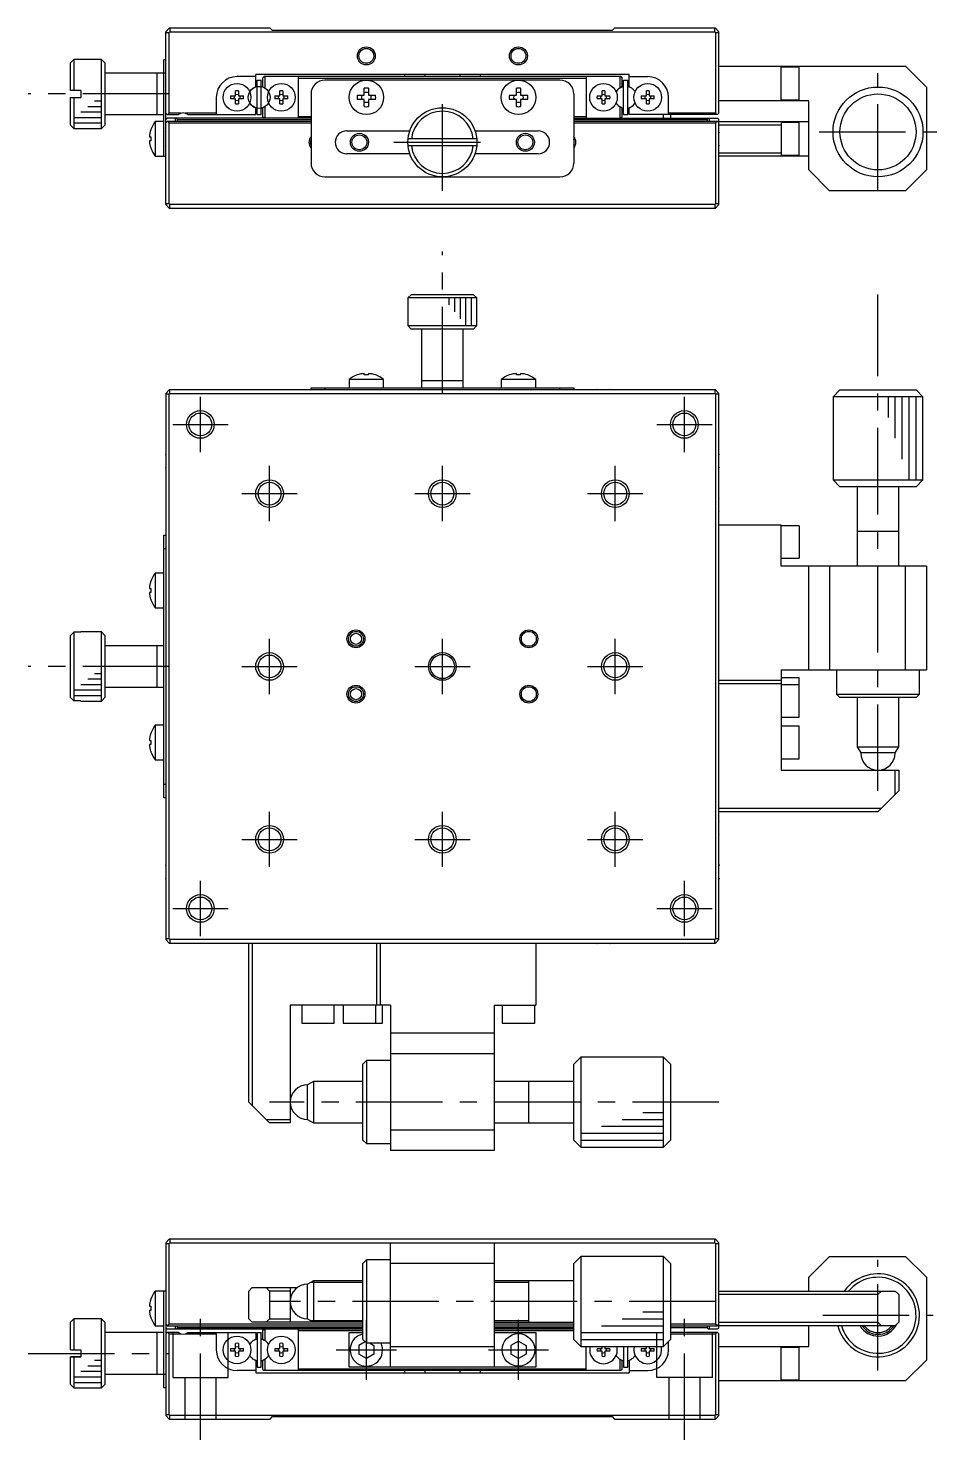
# Model space of a CAD drawing. Extents: x 91 to 488, y 7 to 211.
# Drawn here: x 176 to 307.4, y 7.2 to 211.4 of the extents above; entities that cross this region are included whole.
import ezdxf

# ---------------------------------------------------------------- set-up
doc = ezdxf.new("R2010")
doc.units = 0
doc.header["$LTSCALE"] = 10
doc.linetypes.add('CENTER', pattern=[2, 1.25, -0.25, 0.25, -0.25])
doc.linetypes.add('DASHED', pattern=[3.5, 2, -1.5])
doc.layers.get('0').update_dxf_attribs({"linetype": 'CONTINUOUS'})
doc.layers.add('CENTER', color=1, linetype='CENTER')

msp = doc.modelspace()

# ---------------------------------------------------------------- linework, layer by layer
at = {"color": 7, "linetype": 'CONTINUOUS'}
for p, q in [((196.4, 211.375), (195.9, 210.875)), ((195.9, 185.875), (195.9, 210.875)), ((195.9, 210.775), (196.4, 210.775)), ((211, 211.375), (196.4, 211.375)), ((196.4, 210.775), (196.5, 210.875)), ((196.4, 199.075), (196.4, 210.775)), ((196.5, 211.375), (196.5, 210.875)), ((196.5, 210.875), (275.3, 210.875)), ((211.35, 211.025), (211, 211.375)), ((260.45, 211.025), (211.35, 211.025)), ((260.8, 211.375), (260.45, 211.025)), ((275.4, 211.375), (260.8, 211.375)), ((275.3, 210.875), (275.3, 211.375)), ((275.3, 210.875), (275.4, 210.775)), ((275.9, 210.875), (275.4, 211.375)), ((275.4, 210.775), (275.4, 199.075)), ((275.4, 210.775), (275.9, 210.775)), ((275.9, 199.075), (275.9, 210.875)), ((182.6, 206.875), (182.1, 206.375)), ((182.1, 202.374659), (182.1, 206.375)), ((182.6, 206.875), (182.6, 202.37538)), ((186.6, 206.875), (182.6, 206.875)), ((187.1, 206.375), (186.6, 206.875)), ((186.6, 196.875), (186.6, 206.875)), ((187.1, 206.375), (187.1, 197.375)), ((195.6, 206.875), (195.9, 206.875)), ((195.6, 192.875), (195.6, 206.875)), ((195.6, 204.875), (187.1, 204.875)), ((194.6, 204.875), (194.6, 198.875)), ((208.9, 204.375), (206.2, 204.375)), ((262.9, 204.675), (208.9, 204.675)), ((208.9, 202.919412), (208.9, 204.675)), ((210.1, 204.375), (209.9, 204.175)), ((209.9, 204.175), (209.9, 202.919412)), ((261.7, 204.375), (210.1, 204.375)), ((210.2, 204.375), (210.2, 202.746188)), ((215.1, 198.375), (215.1, 204.375)), ((215.1, 204.175), (256.7, 204.175)), ((230.4, 204.675), (230.4, 204.375)), ((233.4, 204.375), (233.4, 204.675)), ((238.4, 204.675), (238.4, 204.375)), ((241.4, 204.375), (241.4, 204.675)), ((256.7, 204.375), (256.7, 198.375)), ((261.6, 202.746188), (261.6, 204.375)), ((261.7, 204.375), (261.9, 204.175)), ((261.9, 202.919412), (261.9, 204.175)), ((262.9, 202.919412), (262.9, 204.675)), ((262.9, 204.375), (265.6, 204.375)), ((275.9, 205.875), (302.9, 205.875)), ((284.9, 200.875), (284.9, 205.875)), ((287.5, 205.725), (284.9, 205.725)), ((287.5, 201.025), (287.5, 205.725)), ((305.9, 202.875), (302.9, 205.875)), ((183.6, 202.375458), (182.1, 202.375341)), ((183.6, 202.37538), (183.6, 201.37538)), ((206, 201.575), (206, 202.303709)), ((206.4, 202.303709), (206.4, 201.575)), ((208.60625, 202.749815), (208.9, 202.919412)), ((209.099998, 198.875), (209.099998, 203.875)), ((209.1, 203.875), (209.7, 203.875)), ((209.7, 198.875), (209.7, 203.875)), ((209.9, 202.919412), (210.19375, 202.749815)), ((212.4, 201.575), (212.4, 202.303709)), ((212.8, 202.303709), (212.8, 201.575)), ((252.9, 203.875), (218.9, 203.875)), ((224.6, 201.675), (224.6, 202.691245)), ((225.2, 202.691245), (225.2, 201.675)), ((246.6, 201.675), (246.6, 202.691245)), ((247.2, 202.691245), (247.2, 201.675)), ((259, 201.575), (259, 202.303709)), ((259.4, 202.303709), (259.4, 201.575)), ((261.60625, 202.749815), (261.9, 202.919412)), ((262.099998, 198.875), (262.099998, 203.875)), ((262.1, 203.875), (262.7, 203.875)), ((262.7, 198.875), (262.7, 203.875)), ((263.19375, 202.749815), (262.9, 202.919412)), ((265.4, 201.575), (265.4, 202.303709)), ((265.8, 202.303709), (265.8, 201.575)), ((305.9, 202.875), (305.9, 190.875)), ((182.1, 201.375341), (183.6, 201.375458)), ((182.1, 197.375), (182.1, 201.375341)), ((182.6, 201.37538), (182.6, 196.875)), ((203.2, 201.375), (203.2, 198.875)), ((205.271291, 201.575), (206, 201.575)), ((206, 201.175), (205.271291, 201.175)), ((206, 200.446291), (206, 201.175)), ((206.4, 201.575), (207.128709, 201.575)), ((206.4, 201.175), (206.4, 200.446291)), ((207.128709, 201.175), (206.4, 201.175)), ((211.671291, 201.575), (212.4, 201.575)), ((212.4, 201.175), (211.671291, 201.175)), ((212.4, 200.446291), (212.4, 201.175)), ((212.8, 201.575), (213.528709, 201.575)), ((212.8, 201.175), (212.8, 200.446291)), ((213.528709, 201.175), (212.8, 201.175)), ((216.9, 201.875), (216.9, 191.875)), ((223.583755, 201.675), (224.6, 201.675)), ((224.6, 201.075), (223.583755, 201.075)), ((224.6, 200.058755), (224.6, 201.075)), ((225.2, 201.675), (226.216245, 201.675)), ((225.2, 201.075), (225.2, 200.058755)), ((226.216245, 201.075), (225.2, 201.075)), ((245.583755, 201.675), (246.6, 201.675)), ((246.6, 201.075), (245.583755, 201.075)), ((246.6, 200.058755), (246.6, 201.075)), ((247.2, 201.675), (248.216245, 201.675)), ((247.2, 201.075), (247.2, 200.058755)), ((248.216245, 201.075), (247.2, 201.075)), ((254.9, 201.875), (254.9, 191.875)), ((258.271291, 201.575), (259, 201.575)), ((259, 201.175), (258.271291, 201.175)), ((259, 200.446291), (259, 201.175)), ((259.4, 201.575), (260.128709, 201.575)), ((259.4, 201.175), (259.4, 200.446291)), ((260.128709, 201.175), (259.4, 201.175)), ((264.671291, 201.575), (265.4, 201.575)), ((265.4, 201.175), (264.671291, 201.175)), ((265.4, 200.446291), (265.4, 201.175)), ((265.8, 201.575), (266.528709, 201.575)), ((265.8, 201.175), (265.8, 200.446291)), ((266.528709, 201.175), (265.8, 201.175)), ((268.6, 198.875), (268.6, 201.375)), ((288.9, 200.875), (275.9, 200.875)), ((284.9, 201.025), (287.5, 201.025)), ((288.9, 190.875), (288.9, 200.875)), ((187.1, 198.875), (195.6, 198.875)), ((195.9, 199.075), (196.1, 198.875)), ((196.1, 198.375), (195.9, 198.175)), ((196.1, 198.875), (197.738562, 198.875)), ((216.9, 198.375), (196.1, 198.375)), ((196.2, 198.875), (196.4, 199.075)), ((198.08775, 199.075), (196.4, 199.075)), ((197.3, 197.875), (197.3, 198.375)), ((197.4, 198.375), (197.6, 198.175)), ((197.6, 197.875), (197.6, 198.175)), ((197.6, 198.175), (216.9, 198.175)), ((203.2, 199.075), (198.71225, 199.075)), ((199.061438, 198.875), (208.9, 198.875)), ((208.9, 199.830588), (208.60625, 200.000185)), ((208.9, 198.875), (208.9, 199.830588)), ((209.1, 198.875), (209.7, 198.875)), ((210.19375, 200.000185), (209.9, 199.830588)), ((209.9, 199.830588), (209.9, 198.575)), ((210.1, 198.375), (209.9, 198.575)), ((210.2, 200.003812), (210.2, 198.375)), ((216.9, 198.575), (215.1, 198.575)), ((256.7, 198.575), (254.9, 198.575)), ((254.9, 198.375), (275.7, 198.375)), ((254.9, 198.175), (274.2, 198.175)), ((261.6, 198.375), (261.6, 200.003812)), ((261.9, 199.830588), (261.60625, 200.000185)), ((261.9, 198.575), (261.7, 198.375)), ((261.9, 198.575), (261.9, 199.830588)), ((262.1, 198.875), (262.7, 198.875)), ((262.9, 199.830588), (263.19375, 200.000185)), ((262.9, 198.875), (262.9, 199.830588)), ((275.7, 198.875), (262.9, 198.875)), ((267.9, 198.375), (267.9, 198.875)), ((275.4, 199.075), (268.6, 199.075)), ((268.9, 198.875), (268.9, 198.375)), ((274.2, 198.175), (274.4, 198.375)), ((274.2, 198.175), (274.2, 197.875)), ((274.5, 198.375), (274.5, 197.875)), ((275.4, 199.075), (275.6, 198.875)), ((275.7, 198.875), (275.9, 199.075)), ((275.9, 198.175), (275.7, 198.375)), ((275.9, 185.875), (275.9, 198.175)), ((182.1, 197.375), (182.6, 196.875)), ((182.6, 196.875), (186.6, 196.875)), ((186.6, 196.875), (187.1, 197.375)), ((193.734698, 196.725), (193.734698, 196.691245)), ((195.6, 197.875), (194.377501, 197.875)), ((194.377501, 197.875), (194.377501, 192.875)), ((195.844268, 196.325), (195.844268, 196.303709)), ((196.1, 197.875), (195.9, 197.675)), ((216.9, 197.875), (196.1, 197.875)), ((196.4, 197.675), (196.2, 197.875)), ((196.4, 185.975), (196.4, 197.675)), ((196.4, 197.675), (216.9, 197.675)), ((222.05, 196.525), (231.180095, 196.525)), ((240.619905, 196.525), (249.75, 196.525)), ((275.7, 197.875), (254.9, 197.875)), ((254.9, 197.675), (275.4, 197.675)), ((275.6, 197.875), (275.4, 197.675)), ((275.4, 197.675), (275.4, 185.975)), ((275.9, 197.675), (275.7, 197.875)), ((275.9, 197.875), (288.9, 197.875)), ((284.9, 197.375), (275.9, 197.375)), ((275.955732, 196.303709), (275.955732, 196.325)), ((284.9, 197.875), (284.9, 192.875)), ((287.5, 197.725), (284.9, 197.725)), ((287.5, 193.025), (287.5, 197.725)), ((193.522564, 195.675), (193.734698, 195.675)), ((193.734698, 195.075), (193.522564, 195.075)), ((193.734698, 195.675), (193.734698, 195.075)), ((193.734698, 194.058755), (193.734698, 194.025)), ((195.844268, 194.446291), (195.844268, 194.425)), ((240.874937, 195.375), (230.925063, 195.375)), ((240.874937, 194.375), (230.925063, 194.375)), ((275.955732, 194.425), (275.955732, 194.446291)), ((194.377501, 192.875), (195.9, 192.875)), ((231.180095, 193.225), (222.05, 193.225)), ((249.75, 193.225), (240.619905, 193.225)), ((275.9, 193.375), (284.9, 193.375)), ((288.9, 192.875), (275.9, 192.875)), ((284.9, 193.025), (287.5, 193.025)), ((218.9, 189.875), (252.9, 189.875)), ((288.9, 190.875), (291.9, 187.875)), ((302.9, 187.875), (305.9, 190.875)), ((302.9, 187.875), (291.9, 187.875)), ((196.4, 185.975), (195.9, 185.975)), ((196.4, 185.375), (195.9, 185.875)), ((196.5, 185.875), (196.4, 185.975)), ((196.5, 185.375), (196.5, 185.875)), ((275.3, 185.875), (196.5, 185.875)), ((275.4, 185.975), (275.3, 185.875)), ((275.3, 185.875), (275.3, 185.375)), ((275.9, 185.975), (275.4, 185.975)), ((275.9, 185.875), (275.4, 185.375)), ((196.4, 185.375), (275.4, 185.375)), ((230.925063, 172.365), (231.427864, 172.865)), ((230.925063, 172.365), (230.925063, 171.365)), ((240.874937, 172.365), (230.925063, 172.365)), ((231.427864, 172.865), (240.372136, 172.865)), ((240.372136, 172.865), (240.874937, 172.365)), ((240.874937, 171.365), (240.874937, 172.365)), ((230.925063, 171.365), (230.9, 171.365)), ((230.9, 171.365), (230.9, 168.365)), ((240.9, 171.365), (240.874937, 171.365)), ((240.9, 168.365), (240.9, 171.365)), ((230.9, 168.365), (240.9, 168.365)), ((230.9, 168.365), (231.4, 167.865)), ((240.4, 167.865), (231.4, 167.865)), ((232.9, 167.865), (232.9, 159.365)), ((238.9, 159.365), (238.9, 167.865)), ((240.4, 167.865), (240.9, 168.365)), ((224.6, 161.230302), (224.6, 161.442436)), ((225.2, 161.442436), (225.2, 161.230302)), ((246.6, 161.230302), (246.6, 161.442436)), ((247.2, 161.442436), (247.2, 161.230302)), ((216.9, 159.065), (216.9, 159.365)), ((216.9, 159.365), (254.9, 159.365)), ((218.9, 159.365), (218.9, 159.065)), ((227.4, 160.587499), (222.4, 160.587499)), ((222.4, 160.587499), (222.4, 159.365)), ((223.583755, 161.230302), (223.55, 161.230302)), ((225.2, 161.230302), (224.6, 161.230302)), ((226.25, 161.230302), (226.216245, 161.230302)), ((227.4, 159.365), (227.4, 160.587499)), ((238.9, 160.365), (232.9, 160.365)), ((249.4, 160.587499), (244.4, 160.587499)), ((244.4, 160.587499), (244.4, 159.365)), ((245.583755, 161.230302), (245.55, 161.230302)), ((247.2, 161.230302), (246.6, 161.230302)), ((248.25, 161.230302), (248.216245, 161.230302)), ((249.4, 159.365), (249.4, 160.587499)), ((252.9, 159.065), (252.9, 159.365)), ((254.9, 159.365), (254.9, 159.065)), ((196.4, 159.065), (195.9, 158.565)), ((195.9, 158.565), (195.9, 79.565)), ((196.4, 158.465), (195.9, 158.465)), ((275.4, 159.065), (196.4, 159.065)), ((196.4, 158.465), (196.5, 158.565)), ((196.4, 79.665), (196.4, 158.465)), ((196.5, 158.565), (196.5, 159.065)), ((196.5, 158.565), (275.3, 158.565)), ((205.271291, 159.120732), (205.25, 159.120732)), ((207.15, 159.120732), (207.128709, 159.120732)), ((211.671291, 159.120732), (211.65, 159.120732)), ((213.55, 159.120732), (213.528709, 159.120732)), ((258.271291, 159.120732), (258.25, 159.120732)), ((260.15, 159.120732), (260.128709, 159.120732)), ((264.671291, 159.120732), (264.65, 159.120732)), ((266.55, 159.120732), (266.528709, 159.120732)), ((275.3, 159.065), (275.3, 158.565)), ((275.3, 158.565), (275.4, 158.465)), ((275.9, 158.565), (275.4, 159.065)), ((275.4, 158.465), (275.4, 79.665)), ((275.9, 158.465), (275.4, 158.465)), ((275.9, 79.565), (275.9, 158.565)), ((293.4, 159.065), (292.4, 158.065)), ((292.4, 158.065), (292.4, 146.065)), ((305.4, 158.065), (292.4, 158.065)), ((293.4, 159.065), (304.4, 159.065)), ((305.4, 158.065), (304.4, 159.065)), ((305.4, 146.065), (305.4, 158.065)), ((195.844268, 149.715), (195.844268, 149.693709)), ((275.955732, 149.693709), (275.955732, 149.715)), ((195.844268, 147.836291), (195.844268, 147.815)), ((275.955732, 147.815), (275.955732, 147.836291)), ((292.4, 146.065), (305.4, 146.065)), ((292.4, 146.065), (293.4, 145.065)), ((304.4, 145.065), (293.4, 145.065)), ((295.9, 145.065), (295.9, 133.565)), ((301.9, 133.565), (301.9, 145.065)), ((304.4, 145.065), (305.4, 146.065)), ((195.844268, 143.315), (195.844268, 143.293709)), ((275.955732, 143.293709), (275.955732, 143.315)), ((195.844268, 141.436291), (195.844268, 141.415)), ((275.955732, 141.415), (275.955732, 141.436291)), ((275.9, 139.565), (284.9, 139.565)), ((284.9, 133.565), (284.9, 139.565)), ((287.5, 139.415), (284.9, 139.415)), ((287.5, 139.415), (287.5, 134.715)), ((195.6, 138.065), (195.9, 138.065)), ((195.6, 100.065), (195.6, 138.065)), ((301.900005, 138.565), (295.899995, 138.565)), ((301.899877, 138.565), (295.9, 138.565)), ((195.9, 136.065), (195.6, 136.065)), ((284.9, 134.715), (287.5, 134.715)), ((305.9, 133.565), (284.9, 133.565)), ((288.9, 118.565), (288.9, 133.565)), ((291.9, 133.565), (291.9, 118.565)), ((302.9, 118.565), (302.9, 133.565)), ((305.9, 133.565), (305.9, 118.565)), ((193.734698, 131.415), (193.734698, 131.381245)), ((194.377501, 132.565), (194.377501, 127.565)), ((195.6, 132.565), (194.377501, 132.565)), ((193.522564, 130.365), (193.734698, 130.365)), ((193.734698, 129.765), (193.522564, 129.765)), ((193.734698, 130.365), (193.734698, 129.765)), ((193.734698, 128.748755), (193.734698, 128.715)), ((194.377501, 127.565), (195.6, 127.565)), ((182.1, 123.537174), (182.6, 124.039975)), ((182.1, 114.592902), (182.1, 123.537174)), ((182.6, 124.039975), (182.6, 114.090101)), ((183.6, 124.039975), (182.6, 124.039975)), ((183.6, 124.065), (183.6, 124.039975)), ((186.6, 124.065), (183.6, 124.065)), ((186.6, 114.065), (186.6, 124.065)), ((187.1, 123.565), (186.6, 124.065)), ((187.1, 123.565), (187.1, 114.565)), ((195.6, 122.065), (187.1, 122.065)), ((194.6, 122.065), (194.6, 116.065)), ((284.9, 118.565), (284.9, 104.065)), ((284.9, 118.565), (305.9, 118.565)), ((292.9, 118.565), (292.9, 115.065)), ((304.9, 115.065), (304.9, 118.565)), ((275.9, 117.065), (284.9, 117.065)), ((284.9, 116.565), (275.9, 116.565)), ((287.5, 117.415), (284.9, 117.415)), ((287.5, 116.415), (284.9, 116.415)), ((287.5, 111.715), (287.5, 117.415)), ((182.6, 114.090101), (182.1, 114.592902)), ((186.6, 114.065), (187.1, 114.565)), ((187.1, 116.065), (195.6, 116.065)), ((292.9, 115.065), (304.9, 115.065)), ((292.9, 115.065), (293.4, 114.565)), ((304.4, 114.565), (293.4, 114.565)), ((295.9, 114.564981), (295.9, 107.431025)), ((301.9, 107.431025), (301.9, 114.564981)), ((304.4, 114.565), (304.9, 115.065)), ((183.6, 114.090025), (182.6, 114.090025)), ((183.6, 114.090101), (183.6, 114.065)), ((183.6, 114.065), (186.6, 114.065)), ((194.377501, 110.565), (194.377501, 105.565)), ((195.6, 110.565), (194.377501, 110.565)), ((284.9, 111.715), (287.5, 111.715)), ((287.5, 110.415), (284.9, 110.415)), ((287.5, 105.715), (287.5, 110.415)), ((193.522564, 108.365), (193.734698, 108.365)), ((193.734698, 109.415), (193.734698, 109.381245)), ((193.734698, 108.365), (193.734698, 107.765)), ((193.734698, 107.765), (193.522564, 107.765)), ((193.734698, 106.748755), (193.734698, 106.715)), ((295.9, 107.431025), (301.9, 107.431025)), ((295.9, 107.431025), (296.4, 106.565)), ((301.4, 106.565), (296.4, 106.565)), ((301.4, 106.565), (301.9, 107.431025)), ((194.377501, 105.565), (195.6, 105.565)), ((284.9, 105.715), (287.5, 105.715)), ((284.9, 104.065), (301.9, 104.065)), ((301.4, 100.565), (301.4, 104.065)), ((301.9, 104.065), (301.9, 101.065)), ((195.6, 102.065), (195.9, 102.065)), ((195.9, 100.065), (195.6, 100.065)), ((301.9, 101.065), (298.9, 98.065)), ((275.9, 98.565), (299.4, 98.565)), ((298.9, 98.065), (275.9, 98.065)), ((195.844268, 96.715), (195.844268, 96.693709)), ((275.955732, 96.693709), (275.955732, 96.715)), ((195.844268, 94.836291), (195.844268, 94.815)), ((275.955732, 94.815), (275.955732, 94.836291)), ((195.844268, 90.315), (195.844268, 90.293709)), ((275.955732, 90.293709), (275.955732, 90.315)), ((195.844268, 88.436291), (195.844268, 88.415)), ((275.955732, 88.415), (275.955732, 88.436291)), ((196.4, 79.665), (195.9, 79.665)), ((196.5, 79.565), (196.4, 79.665)), ((275.4, 79.665), (275.3, 79.565)), ((275.9, 79.665), (275.4, 79.665)), ((195.9, 79.565), (196.4, 79.065)), ((196.4, 79.065), (275.4, 79.065)), ((196.5, 79.565), (196.5, 79.065)), ((275.3, 79.565), (196.5, 79.565)), ((205.25, 79.009268), (205.271291, 79.009268)), ((207.128709, 79.009268), (207.15, 79.009268)), ((207.9, 56.065), (207.9, 79.065)), ((208.4, 79.065), (208.4, 55.565)), ((226.4, 70.065), (226.4, 79.065)), ((226.9, 79.065), (226.9, 70.065)), ((249.4, 79.065), (249.4, 70.065)), ((258.25, 79.009268), (258.271291, 79.009268)), ((260.128709, 79.009268), (260.15, 79.009268)), ((264.65, 79.009268), (264.671291, 79.009268)), ((266.528709, 79.009268), (266.55, 79.009268)), ((275.3, 79.065), (275.3, 79.565)), ((275.4, 79.065), (275.9, 79.565)), ((228.4, 70.065), (213.9, 70.065)), ((213.9, 70.065), (213.9, 53.065)), ((215.55, 70.065), (215.55, 67.465)), ((220.25, 67.465), (220.25, 70.065)), ((221.55, 70.065), (221.55, 67.465)), ((226.25, 67.465), (226.25, 70.065)), ((227.25, 67.465), (227.25, 70.065)), ((228.4, 70.065), (228.4, 49.065)), ((243.4, 70.065), (249.4, 70.065)), ((243.4, 70.065), (243.4, 49.065)), ((244.55, 70.065), (244.55, 67.465)), ((249.25, 67.465), (249.25, 70.065)), ((215.55, 67.465), (220.25, 67.465)), ((221.55, 67.465), (227.25, 67.465)), ((244.55, 67.465), (249.25, 67.465)), ((228.4, 66.065), (243.4, 66.065)), ((224.9, 62.065), (224.4, 61.565)), ((224.4, 50.565), (224.4, 61.565)), ((224.9, 62.065), (224.9, 50.065)), ((228.4, 62.065), (224.9, 62.065)), ((243.4, 63.065), (228.4, 63.065)), ((255.9, 62.565), (254.9, 61.565)), ((254.9, 50.565), (254.9, 61.565)), ((255.9, 62.565), (255.9, 49.565)), ((267.9, 62.565), (255.9, 62.565)), ((268.9, 61.565), (267.9, 62.565)), ((267.9, 49.565), (267.9, 62.565)), ((268.9, 61.565), (268.9, 50.565)), ((217.266025, 59.065), (216.4, 58.565)), ((216.4, 53.565), (216.4, 58.565)), ((217.266025, 59.065), (217.266025, 53.065)), ((224.399981, 59.065), (217.266025, 59.065)), ((254.9, 59.065), (243.4, 59.065)), ((248.4, 53.064995), (248.4, 59.065005)), ((248.4, 53.065123), (248.4, 59.065)), ((210.9, 53.065), (207.9, 56.065)), ((210.4, 53.565), (213.9, 53.565)), ((216.4, 53.565), (217.266025, 53.065)), ((213.9, 53.065), (210.9, 53.065)), ((217.266025, 53.065), (224.399981, 53.065)), ((228.4, 52.065), (243.4, 52.065)), ((243.4, 53.065), (254.9, 53.065)), ((224.4, 50.565), (224.9, 50.065)), ((224.9, 50.065), (228.4, 50.065)), ((243.4, 49.065), (228.4, 49.065)), ((254.9, 50.565), (255.9, 49.565)), ((255.9, 49.565), (267.9, 49.565)), ((267.9, 49.565), (268.9, 50.565)), ((196.4, 36.225), (195.9, 35.725)), ((195.9, 35.725), (195.9, 10.725)), ((195.9, 35.625), (196.4, 35.625)), ((275.4, 36.225), (196.4, 36.225)), ((196.4, 35.625), (196.5, 35.725)), ((196.4, 23.925), (196.4, 35.625)), ((196.5, 36.225), (196.5, 35.725)), ((196.5, 35.725), (275.3, 35.725)), ((228.4, 17.725), (228.4, 35.725)), ((243.4, 35.725), (243.4, 17.725)), ((275.3, 35.725), (275.3, 36.225)), ((275.3, 35.725), (275.4, 35.625)), ((275.9, 35.725), (275.4, 36.225)), ((275.4, 35.625), (275.4, 23.925)), ((275.4, 35.625), (275.9, 35.625)), ((275.9, 23.425), (275.9, 35.725)), ((224.9, 33.225), (224.4, 32.725)), ((224.4, 21.725), (224.4, 32.725)), ((224.9, 33.225), (224.9, 21.225)), ((228.4, 33.225), (224.9, 33.225)), ((243.4, 32.725), (228.4, 32.725)), ((255.9, 33.725), (254.9, 32.725)), ((254.9, 21.725), (254.9, 32.725)), ((267.9, 33.725), (255.9, 33.725)), ((255.9, 33.725), (255.9, 20.725)), ((267.9, 20.725), (267.9, 33.725)), ((268.9, 32.725), (267.9, 33.725)), ((268.9, 32.725), (268.9, 21.725)), ((291.9, 33.725), (288.9, 30.725)), ((291.9, 33.725), (302.9, 33.725)), ((305.9, 30.725), (302.9, 33.725)), ((288.9, 28.725), (288.9, 30.725)), ((305.9, 30.725), (305.9, 18.725)), ((194.377501, 28.725), (194.377501, 23.725)), ((195.9, 28.725), (194.377501, 28.725)), ((195.6, 14.725), (195.6, 28.725)), ((208.4, 29.225), (207.9, 28.725)), ((207.9, 24.725), (207.9, 28.725)), ((208.4, 29.225), (214.9, 29.225)), ((210.9, 28.725), (210.4, 29.225)), ((210.9, 28.725), (210.9, 24.725)), ((213.9, 28.725), (210.9, 28.725)), ((213.9, 29.225), (213.9, 24.225)), ((217.266025, 30.225), (216.4, 29.725)), ((216.4, 24.725), (216.4, 29.725)), ((224.4, 30.225), (217.266025, 30.225)), ((217.266025, 30.225), (217.266025, 24.225)), ((254.9, 30.225), (243.4, 30.225)), ((248.4, 26.370715), (248.4, 30.225005)), ((275.9, 28.725), (301.4, 28.725)), ((299.4, 28.725), (298.9, 28.225)), ((301.9, 28.225), (301.4, 28.725)), ((193.734698, 27.575), (193.734698, 27.541245)), ((195.844268, 27.175), (195.844268, 27.153709)), ((298.9, 28.225), (275.9, 28.225)), ((275.955732, 27.153709), (275.955732, 27.175)), ((298.9, 24.225), (298.9, 28.225)), ((301.9, 28.225), (301.9, 24.225)), ((182.6, 24.725), (182.1, 24.225)), ((186.6, 24.725), (182.6, 24.725)), ((182.6, 24.725), (182.6, 20.22538)), ((187.1, 24.225), (186.6, 24.725)), ((186.6, 14.725), (186.6, 24.725)), ((193.522564, 26.525), (193.734698, 26.525)), ((193.734698, 25.925), (193.522564, 25.925)), ((193.734698, 26.525), (193.734698, 25.925)), ((193.734698, 24.908755), (193.734698, 24.875)), ((195.844268, 25.296291), (195.844268, 25.275)), ((207.9, 24.725), (208.4, 24.225)), ((210.4, 24.225), (210.9, 24.725)), ((210.9, 24.725), (213.9, 24.725)), ((216.4, 24.725), (217.266025, 24.225)), ((248.4, 24.224995), (248.4, 25.516649)), ((275.955732, 25.275), (275.955732, 25.296291)), ((182.1, 20.224659), (182.1, 24.225)), ((187.1, 24.225), (187.1, 15.225)), ((195.6, 22.725), (187.1, 22.725)), ((194.377501, 23.725), (195.6, 23.725)), ((194.6, 22.725), (194.6, 16.725)), ((195.9, 23.925), (196.1, 23.725)), ((195.9, 23.425), (196.1, 23.225)), ((196.1, 22.725), (195.9, 22.525)), ((196.1, 23.725), (224.4, 23.725)), ((224.4, 23.225), (196.1, 23.225)), ((197.738562, 22.725), (196.1, 22.725)), ((196.2, 23.725), (196.4, 23.925)), ((196.4, 22.525), (196.2, 22.725)), ((224.4, 23.925), (196.4, 23.925)), ((196.4, 10.825), (196.4, 22.525)), ((196.4, 22.525), (198.08775, 22.525)), ((197.3, 23.225), (197.3, 23.725)), ((197.6, 23.425), (197.4, 23.225)), ((197.6, 23.425), (197.6, 23.725)), ((224.4, 23.425), (197.6, 23.425)), ((198.71225, 22.525), (203.2, 22.525)), ((199.061438, 22.725), (208.9, 22.725)), ((203.2, 22.725), (203.2, 20.225)), ((224.4, 24.225), (208.4, 24.225)), ((208.9, 22.725), (208.9, 21.769412)), ((209.1, 22.725), (209.1, 17.725)), ((209.1, 22.725), (209.7, 22.725)), ((209.7, 17.725), (209.7, 22.725)), ((209.9, 23.025), (210.1, 23.225)), ((209.9, 23.025), (209.9, 21.769412)), ((210.2, 23.225), (210.2, 21.596188)), ((215.1, 17.225), (215.1, 23.225)), ((215.1, 23.025), (224.4, 23.025)), ((222.4, 17.725), (222.4, 22.725)), ((222.4, 22.725), (224.4, 22.725)), ((243.4, 24.225), (254.9, 24.225)), ((254.9, 23.925), (243.4, 23.925)), ((243.4, 23.725), (254.9, 23.725)), ((254.9, 23.425), (243.4, 23.425)), ((254.9, 23.225), (243.4, 23.225)), ((243.4, 23.025), (254.9, 23.025)), ((243.4, 22.725), (249.4, 22.725)), ((249.4, 22.725), (249.4, 17.725)), ((275.4, 23.925), (268.9, 23.925)), ((268.9, 23.725), (275.7, 23.725)), ((274.2, 23.425), (268.9, 23.425)), ((275.7, 22.725), (268.9, 22.725)), ((268.9, 22.525), (275.4, 22.525)), ((274.2, 23.725), (274.2, 23.425)), ((274.2, 23.425), (274.4, 23.225)), ((275.7, 23.225), (274.4, 23.225)), ((274.5, 23.725), (274.5, 23.225)), ((275.4, 23.925), (275.6, 23.725)), ((275.6, 22.725), (275.4, 22.525)), ((275.4, 22.525), (275.4, 10.825)), ((275.7, 23.725), (275.9, 23.925)), ((275.7, 23.225), (275.9, 23.425)), ((275.9, 22.525), (275.7, 22.725)), ((275.9, 24.225), (298.9, 24.225)), ((301.4, 23.725), (275.9, 23.725)), ((275.9, 10.725), (275.9, 22.525)), ((288.9, 20.725), (288.9, 23.725)), ((298.9, 24.225), (299.4, 23.725)), ((301.4, 23.725), (301.9, 24.225)), ((205.271291, 20.425), (206, 20.425)), ((206, 20.425), (206, 21.153709)), ((206.4, 21.153709), (206.4, 20.425)), ((206.4, 20.425), (207.128709, 20.425)), ((208.9, 21.769412), (208.60625, 21.599815)), ((209.9, 21.769412), (210.19375, 21.599815)), ((211.671291, 20.425), (212.4, 20.425)), ((212.4, 20.425), (212.4, 21.153709)), ((212.8, 21.153709), (212.8, 20.425)), ((212.8, 20.425), (213.528709, 20.425)), ((224.728719, 21.396281), (223.8, 20.860085)), ((223.8, 20.860085), (223.8, 19.589915)), ((224.4, 21.725), (224.9, 21.225)), ((224.9, 21.225), (228.4, 21.225)), ((225.367949, 21.225), (226, 20.860085)), ((226, 20.860085), (226, 19.589915)), ((228.4, 20.725), (243.4, 20.725)), ((246.9, 21.495171), (245.8, 20.860085)), ((245.8, 20.860085), (245.8, 19.589915)), ((246.9, 21.495171), (248, 20.860085)), ((248, 20.860085), (248, 19.589915)), ((254.9, 21.725), (255.9, 20.725)), ((255.9, 20.725), (267.9, 20.725)), ((256.7, 17.225), (256.7, 20.725)), ((258.271291, 20.425), (259, 20.425)), ((259, 20.425), (259, 20.725)), ((259.4, 20.725), (259.4, 20.425)), ((259.4, 20.425), (260.128709, 20.425)), ((262.1, 20.725), (262.1, 17.725)), ((262.7, 17.725), (262.7, 20.725)), ((264.671291, 20.425), (265.4, 20.425)), ((265.4, 20.425), (265.4, 20.725)), ((265.8, 20.725), (265.8, 20.425)), ((265.8, 20.425), (266.528709, 20.425)), ((267.9, 20.725), (268.9, 21.725)), ((268.6, 20.225), (268.6, 21.425)), ((275.9, 20.725), (288.9, 20.725)), ((284.9, 15.725), (284.9, 20.725)), ((287.5, 20.575), (284.9, 20.575)), ((287.5, 15.875), (287.5, 20.575)), ((182.1, 20.224659), (183.6, 20.224542)), ((182.1, 19.225341), (183.6, 19.225458)), ((182.1, 15.225), (182.1, 19.225341)), ((183.6, 19.224542), (182.1, 19.224659)), ((182.6, 19.22538), (182.6, 14.725)), ((183.6, 20.22538), (183.6, 19.22538)), ((206, 20.025), (205.271291, 20.025)), ((206, 19.296291), (206, 20.025)), ((206.4, 20.025), (206.4, 19.296291)), ((207.128709, 20.025), (206.4, 20.025)), ((208.60625, 18.850185), (208.9, 18.680588)), ((208.9, 18.680588), (208.9, 16.925)), ((210.19375, 18.850185), (209.9, 18.680588)), ((209.9, 18.680588), (209.9, 17.425)), ((210.2, 18.853812), (210.2, 17.225)), ((212.4, 20.025), (211.671291, 20.025)), ((212.4, 19.296291), (212.4, 20.025)), ((212.8, 20.025), (212.8, 19.296291)), ((213.528709, 20.025), (212.8, 20.025)), ((224.9, 18.954829), (223.8, 19.589915)), ((226, 19.589915), (224.9, 18.954829)), ((246.9, 18.954829), (245.8, 19.589915)), ((248, 19.589915), (246.9, 18.954829)), ((259, 20.025), (258.271291, 20.025)), ((259, 19.296291), (259, 20.025)), ((259.4, 20.025), (259.4, 19.296291)), ((260.128709, 20.025), (259.4, 20.025)), ((261.6, 17.225), (261.6, 18.853812)), ((261.9, 18.680588), (261.60625, 18.850185)), ((261.9, 17.425), (261.9, 18.680588)), ((263.19375, 18.850185), (262.9, 18.680588)), ((262.9, 18.680588), (262.9, 16.925)), ((265.4, 20.025), (264.671291, 20.025)), ((265.4, 19.296291), (265.4, 20.025)), ((265.8, 20.025), (265.8, 19.296291)), ((266.528709, 20.025), (265.8, 20.025)), ((302.9, 15.725), (305.9, 18.725)), ((187.1, 16.725), (195.6, 16.725)), ((208.9, 17.225), (206.2, 17.225)), ((208.9, 16.925), (262.9, 16.925)), ((209.1, 17.725), (209.7, 17.725)), ((209.9, 17.425), (210.1, 17.225)), ((261.7, 17.225), (210.1, 17.225)), ((256.7, 17.425), (215.1, 17.425)), ((249.4, 17.725), (222.4, 17.725)), ((230.4, 17.225), (230.4, 16.925)), ((233.4, 16.925), (233.4, 17.225)), ((238.4, 17.225), (238.4, 16.925)), ((241.4, 16.925), (241.4, 17.225)), ((261.7, 17.225), (261.9, 17.425)), ((262.1, 17.725), (262.7, 17.725)), ((262.9, 17.225), (265.6, 17.225)), ((182.1, 15.225), (182.6, 14.725)), ((182.6, 14.725), (186.6, 14.725)), ((186.6, 14.725), (187.1, 15.225)), ((195.9, 14.725), (195.6, 14.725)), ((302.9, 15.725), (275.9, 15.725)), ((284.9, 15.875), (287.5, 15.875)), ((196.4, 10.825), (195.9, 10.825)), ((196.4, 10.225), (195.9, 10.725)), ((196.5, 10.725), (196.4, 10.825)), ((196.4, 10.225), (211, 10.225)), ((275.3, 10.725), (196.5, 10.725)), ((196.5, 10.225), (196.5, 10.725)), ((211, 10.225), (211.35, 10.575)), ((211.35, 10.575), (260.45, 10.575)), ((260.45, 10.575), (260.8, 10.225)), ((260.8, 10.225), (275.4, 10.225)), ((275.4, 10.825), (275.3, 10.725)), ((275.3, 10.725), (275.3, 10.225)), ((275.9, 10.825), (275.4, 10.825)), ((275.9, 10.725), (275.4, 10.225))]:
    msp.add_line(p, q, dxfattribs=at)
at = {"color": 3, "linetype": 'CONTINUOUS'}
for p, q in [((195.9, 204.875), (195.6, 204.875)), ((184.6, 200.075), (186.6, 200.075)), ((185.6, 200.875), (186.6, 200.875)), ((182.6, 198.475), (186.6, 198.475)), ((183.6, 199.275), (186.6, 199.275)), ((182.6, 197.675), (186.6, 197.675)), ((236.9, 171.365), (236.9, 172.365)), ((237.7, 170.365), (237.7, 172.365)), ((238.5, 169.365), (238.5, 172.365)), ((239.3, 168.365), (239.3, 172.365)), ((240.1, 168.365), (240.1, 172.365)), ((300.4, 155.065), (300.4, 158.065)), ((301.4, 152.065), (301.4, 158.065)), ((302.4, 149.065), (302.4, 158.065)), ((303.4, 146.065), (303.4, 158.065)), ((304.4, 146.065), (304.4, 158.065)), ((183.6, 116.465), (186.6, 116.465)), ((184.6, 117.265), (186.6, 117.265)), ((185.6, 118.065), (186.6, 118.065)), ((182.6, 115.665), (186.6, 115.665)), ((182.6, 114.865), (186.6, 114.865)), ((261.9, 53.565), (267.9, 53.565)), ((264.9, 54.565), (267.9, 54.565)), ((255.9, 51.565), (267.9, 51.565)), ((258.9, 52.565), (267.9, 52.565)), ((255.9, 50.565), (267.9, 50.565)), ((224.4, 29.975), (216.833013, 29.975)), ((248.4, 29.975), (243.4, 29.975)), ((248.4, 24.225), (248.4, 30.225)), ((261.9, 24.725), (267.9, 24.725)), ((264.9, 25.725), (267.9, 25.725)), ((216.833013, 24.475), (224.4, 24.475)), ((243.4, 24.475), (248.4, 24.475)), ((255.9, 22.725), (267.9, 22.725)), ((258.9, 23.725), (267.9, 23.725)), ((255.9, 21.725), (267.9, 21.725)), ((183.6, 19.22538), (183.6, 19.22462)), ((185.6, 18.725), (186.6, 18.725)), ((183.6, 17.125), (186.6, 17.125)), ((184.6, 17.925), (186.6, 17.925)), ((195.6, 16.725), (195.9, 16.725)), ((182.6, 16.325), (186.6, 16.325)), ((182.6, 15.525), (186.6, 15.525))]:
    msp.add_line(p, q, dxfattribs=at)
at = {"color": 3, "linetype": 'DASHED'}
for p, q in [((196.9, 22.725), (196.9, 16.225)), ((204.9, 16.225), (204.9, 22.725)), ((266.9, 16.225), (266.9, 22.725)), ((274.9, 22.725), (274.9, 16.225)), ((196.9, 16.225), (204.9, 16.225)), ((198.65, 16.225), (198.65, 10.225)), ((203.15, 16.225), (203.15, 10.225)), ((274.9, 16.225), (266.9, 16.225)), ((268.65, 16.225), (268.65, 10.225)), ((273.15, 16.225), (273.15, 10.225))]:
    msp.add_line(p, q, dxfattribs=at)
at = {"color": 3, "linetype": 'CONTINUOUS'}
for centre, radius in [((224.9, 207.375), 1.3), ((246.9, 207.375), 1.3), ((223.9, 194.875), 1.3), ((247.9, 194.875), 1.3), ((200.9, 154.065), 2), ((270.9, 154.065), 2), ((210.9, 144.065), 2), ((235.9, 144.065), 2), ((260.9, 144.065), 2), ((223.4, 123.065), 1.3), ((248.4, 123.065), 1.3), ((210.9, 119.065), 2), ((260.9, 119.065), 2), ((223.4, 115.065), 1.3), ((248.4, 115.065), 1.3), ((210.9, 94.065), 2), ((235.9, 94.065), 2), ((260.9, 94.065), 2), ((200.9, 84.065), 2), ((270.9, 84.065), 2)]:
    msp.add_circle(centre, radius, dxfattribs=at)
at = {"color": 7, "linetype": 'CONTINUOUS'}
for centre, radius in [((224.9, 207.375), 1.075), ((246.9, 207.375), 1.075), ((206.2, 201.375), 2), ((209.399999, 201.375), 1.5875), ((212.6, 201.375), 2), ((224.9, 201.375), 2.5), ((246.9, 201.375), 2.5), ((259.2, 201.375), 2), ((265.6, 201.375), 2), ((298.9, 196.375), 6.5), ((298.9, 196.375), 5.5), ((235.9, 194.875), 5), ((223.9, 194.875), 1.075), ((247.9, 194.875), 1.075), ((200.9, 154.065), 1.65), ((270.9, 154.065), 1.65), ((210.9, 144.065), 1.65), ((235.9, 144.065), 1.65), ((260.9, 144.065), 1.65), ((223.4, 123.065), 1.075), ((223.4, 123.065), 0.8), ((248.4, 123.065), 1.075), ((210.9, 119.065), 1.65), ((235.9, 119.065), 2), ((235.9, 119.065), 1.75), ((260.9, 119.065), 1.65), ((223.4, 115.065), 1.075), ((223.4, 115.065), 0.8), ((248.4, 115.065), 1.075), ((210.9, 94.065), 1.65), ((235.9, 94.065), 1.65), ((260.9, 94.065), 1.65), ((200.9, 84.065), 1.65), ((270.9, 84.065), 1.65), ((246.9, 20.225), 2.35), ((206.2, 20.225), 2), ((212.6, 20.225), 2)]:
    msp.add_circle(centre, radius, dxfattribs=at)
for centre, radius, start, end in [((206.2, 201.375), 3, 90, 180), ((265.6, 201.375), 3, 0, 90), ((206.2, 201.375), 0.95, 77.846803, 102.153197), ((209.514905, 201.260095), 1.75, 135, 148.118467), ((209.399999, 201.375), 1.5875, 135.000249, 149.566737), ((209.4, 201.375), 1.5875, 120, 135), ((209.399999, 201.375), 1.5875, 100.89309, 119.999969), ((209.4, 201.375), 1.5875, 45, 59.739186), ((209.285095, 201.260095), 1.75, 31.881533, 45), ((212.6, 201.375), 0.95, 77.846803, 102.153197), ((218.9, 201.875), 2, 90, 180), ((224.9, 201.375), 1.35, 77.160412, 102.839588), ((246.9, 201.375), 1.35, 77.160412, 102.839588), ((252.9, 201.875), 2, 0, 90), ((259.2, 201.375), 0.95, 77.846803, 102.153197), ((262.514905, 201.260095), 1.75, 135, 148.118467), ((262.399999, 201.375), 1.5875, 100.89309, 149.566737), ((262.399999, 201.375), 1.5875, 60, 79.106933), ((262.4, 201.375), 1.5875, 45, 60), ((262.399999, 201.375), 1.5875, 30.433182, 45.000249), ((262.285095, 201.260095), 1.75, 31.881533, 45), ((265.6, 201.375), 0.95, 77.846803, 102.153197), ((206.2, 201.375), 0.95, 167.846803, 192.153197), ((206.2, 201.375), 0.435085, 152.633517, 207.366483), ((206.2, 201.375), 0.435085, 62.633517, 117.366483), ((206.2, 201.375), 0.435085, 242.633517, 297.366483), ((206.2, 201.375), 0.95, 257.846803, 282.153197), ((206.2, 201.375), 0.435085, 332.633517, 27.366483), ((206.2, 201.375), 0.95, 347.846803, 12.153197), ((209.514905, 201.489905), 1.75, 211.881533, 225), ((209.399999, 201.375), 1.5875, 210.433263, 224.999751), ((209.399999, 201.375), 1.5875, 225.000026, 259.106984), ((209.285095, 201.489905), 1.75, 315, 328.118467), ((212.6, 201.375), 0.95, 167.846803, 192.153197), ((212.6, 201.375), 0.435085, 152.633517, 207.366483), ((212.6, 201.375), 0.435085, 62.633517, 117.366483), ((212.6, 201.375), 0.435085, 242.633517, 297.366483), ((212.6, 201.375), 0.95, 257.846803, 282.153197), ((212.6, 201.375), 0.435085, 332.633517, 27.366483), ((212.6, 201.375), 0.95, 347.846803, 12.153197), ((224.9, 201.375), 1.35, 167.160412, 192.839588), ((224.9, 201.375), 0.708484, 154.948092, 205.051908), ((224.9, 201.375), 0.708484, 64.948092, 115.051908), ((224.9, 201.375), 0.708484, 244.948092, 295.051908), ((224.9, 201.375), 0.708484, 334.948092, 25.051908), ((224.9, 201.375), 1.35, 347.160412, 12.839588), ((246.9, 201.375), 1.35, 167.160412, 192.839588), ((246.9, 201.375), 0.708484, 154.948092, 205.051908), ((246.9, 201.375), 0.708484, 64.948092, 115.051908), ((246.9, 201.375), 0.708484, 244.948092, 295.051908), ((246.9, 201.375), 0.708484, 334.948092, 25.051908), ((246.9, 201.375), 1.35, 347.160412, 12.839588), ((259.2, 201.375), 0.95, 167.846803, 192.153197), ((259.2, 201.375), 0.435085, 152.633517, 207.366483), ((259.2, 201.375), 0.435085, 62.633517, 117.366483), ((259.2, 201.375), 0.435085, 242.633517, 297.366483), ((259.2, 201.375), 0.95, 257.846803, 282.153197), ((259.2, 201.375), 0.435085, 332.633517, 27.366483), ((259.2, 201.375), 0.95, 347.846803, 12.153197), ((262.514905, 201.489905), 1.75, 211.881533, 225), ((262.399999, 201.375), 1.5875, 210.433263, 224.999751), ((262.399999, 201.375), 1.5875, 225.000026, 259.10691), ((262.399999, 201.375), 1.5875, 300.000031, 329.566818), ((262.285095, 201.489905), 1.75, 315, 328.118467), ((265.6, 201.375), 0.95, 167.846803, 192.153197), ((265.6, 201.375), 0.435085, 152.633517, 207.366483), ((265.6, 201.375), 0.435085, 62.633517, 117.366483), ((265.6, 201.375), 0.435085, 242.633517, 297.366483), ((265.6, 201.375), 0.95, 257.846803, 282.153197), ((265.6, 201.375), 0.435085, 332.633517, 27.366483), ((265.6, 201.375), 0.95, 347.846803, 12.153197), ((198.4, 198.125), 1, 48.590378, 131.409622), ((224.9, 201.375), 1.35, 257.160412, 282.839588), ((235.9, 194.875), 4.5, 6.37937, 173.62063), ((246.9, 201.375), 1.35, 257.160412, 282.839588), ((262.399999, 201.375), 1.5875, 280.89309, 300.000031), ((197.5, 195.375), 3.988734, 160.731797, 175.686606), ((197.5, 195.375), 4, 141.317813, 160.275366), ((198.9, 195.375), 3.2, 159.635865, 162.729995), ((222.05, 194.875), 1.65, 90, 270), ((249.75, 194.875), 1.65, 270, 90), ((197.5, 195.375), 3.988734, 184.313394, 199.268203), ((197.5, 195.375), 4, 199.724634, 218.682187), ((198.9, 195.375), 3.2, 197.270005, 200.364135), ((217.9, 194.875), 1.075, 158.471096, 201.528904), ((235.9, 194.875), 4.5, 186.37937, 353.62063), ((253.9, 194.875), 1.075, 338.471096, 21.528904), ((218.9, 191.875), 2, 180, 270), ((252.9, 191.875), 2, 270, 0), ((224.9, 157.465), 3.988734, 94.313394, 109.268203), ((224.9, 157.465), 3.988734, 70.731797, 85.686606), ((246.9, 157.465), 3.988734, 94.313394, 109.268203), ((246.9, 157.465), 3.988734, 70.731797, 85.686606), ((224.9, 157.465), 4, 109.724634, 128.682187), ((224.9, 157.465), 4, 51.317813, 70.275366), ((246.9, 157.465), 4, 109.724634, 128.682187), ((246.9, 157.465), 4, 51.317813, 70.275366), ((197.5, 130.065), 3.988734, 160.731797, 175.686606), ((197.5, 130.065), 4, 141.317813, 160.275366), ((197.5, 130.065), 3.988734, 184.313394, 199.268203), ((197.5, 130.065), 4, 199.724634, 218.682187), ((197.5, 108.065), 4, 141.317813, 160.275366), ((197.5, 108.065), 3.988734, 160.731797, 175.686606), ((197.5, 108.065), 3.988734, 184.313394, 199.268203), ((197.5, 108.065), 4, 199.724634, 218.682187), ((298.9, 106.565), 2.5, 180, 0), ((272.9, 89.365), 3.2, 17.270005, 20.364135), ((272.9, 89.365), 3.2, 339.635865, 342.729995), ((216.4, 56.065), 2.5, 90, 270), ((298.9, 25.225), 6, 194.477512, 144.314665), ((298.9, 25.225), 5.5, 195.82662, 140.478804), ((197.5, 26.225), 4, 141.317813, 160.275366), ((216.4, 27.225), 2.5, 90, 270), ((197.5, 26.225), 3.988734, 160.731797, 175.686606), ((197.5, 26.225), 3.988734, 184.313394, 199.268203), ((197.5, 26.225), 4, 199.724634, 218.682187), ((198.4, 23.475), 1, 228.590378, 311.409622), ((224.9, 20.225), 2.35, 102.284494, 25.184337), ((298.9, 25.225), 3, 210, 334.471221), ((298.9, 25.225), 2.5, 216.869898, 323.130102), ((206.2, 20.225), 0.95, 167.846803, 192.153197), ((206.2, 20.225), 0.435085, 152.633517, 207.366483), ((206.2, 20.225), 0.95, 77.846803, 102.153197), ((206.2, 20.225), 0.435085, 62.633517, 117.366483), ((206.2, 20.225), 0.435085, 332.633517, 27.366483), ((206.2, 20.225), 0.95, 347.846803, 12.153197), ((209.514905, 20.110095), 1.75, 135, 148.118467), ((209.399999, 20.225), 1.5875, 100.89302, 149.566737), ((209.399999, 20.225), 1.5875, 60, 79.106872), ((209.4, 20.225), 1.5875, 59.739186, 60), ((209.399999, 20.225), 1.5875, 30.433182, 59.739155), ((209.285095, 20.110095), 1.75, 31.881533, 45), ((212.6, 20.225), 0.95, 167.846803, 192.153197), ((212.6, 20.225), 0.435085, 152.633517, 207.366483), ((212.6, 20.225), 0.95, 77.846803, 102.153197), ((212.6, 20.225), 0.435085, 62.633517, 117.366483), ((212.6, 20.225), 0.435085, 332.633517, 27.366483), ((212.6, 20.225), 0.95, 347.846803, 12.153197), ((259.2, 20.225), 2, 165.522488, 14.477512), ((259.2, 20.225), 0.95, 167.846803, 192.153197), ((259.2, 20.225), 0.435085, 152.633517, 207.366483), ((259.2, 20.225), 0.435085, 62.633517, 117.366483), ((259.2, 20.225), 0.435085, 332.633517, 27.366483), ((259.2, 20.225), 0.95, 347.846803, 12.153197), ((265.6, 20.225), 2, 165.522488, 14.477512), ((265.6, 20.225), 0.95, 167.846803, 192.153197), ((265.6, 20.225), 0.435085, 152.633517, 207.366483), ((265.6, 20.225), 0.435085, 62.633517, 117.366483), ((265.6, 20.225), 0.435085, 332.633517, 27.366483), ((265.6, 20.225), 0.95, 347.846803, 12.153197), ((206.2, 20.225), 3, 180, 270), ((206.2, 20.225), 0.435085, 242.633517, 297.366483), ((206.2, 20.225), 0.95, 257.846803, 282.153197), ((209.514905, 20.339905), 1.75, 211.881533, 225), ((209.399999, 20.225), 1.5875, 210.433263, 224.999751), ((209.399999, 20.225), 1.5875, 225.000026, 259.10691), ((209.399999, 20.225), 1.5875, 280.893128, 300), ((209.4, 20.225), 1.5875, 300, 300.260814), ((209.4, 20.225), 1.5875, 300.260814, 315), ((209.399999, 20.225), 1.5875, 315.000026, 329.566818), ((209.285095, 20.339905), 1.75, 315, 328.118467), ((212.6, 20.225), 0.435085, 242.633517, 297.366483), ((212.6, 20.225), 0.95, 257.846803, 282.153197), ((259.2, 20.225), 0.435085, 242.633517, 297.366483), ((259.2, 20.225), 0.95, 257.846803, 282.153197), ((262.514905, 20.339905), 1.75, 211.881533, 225), ((262.399999, 20.225), 1.5875, 210.433263, 224.999751), ((262.399999, 20.225), 1.5875, 225.000026, 259.10691), ((262.399999, 20.225), 1.5875, 280.89309, 300.000031), ((262.399999, 20.225), 1.5875, 300.000031, 329.566818), ((262.285095, 20.339905), 1.75, 315, 328.118467), ((265.6, 20.225), 0.435085, 242.633517, 297.366483), ((265.6, 20.225), 0.95, 257.846803, 282.153197), ((265.6, 20.225), 3, 270, 0)]:
    msp.add_arc(centre, radius, start, end, dxfattribs=at)
at = {"color": 3, "linetype": 'CONTINUOUS'}
for centre, radius, start, end in [((217.9, 194.875), 1.3, 140.284863, 219.715137), ((253.9, 194.875), 1.3, 320.284863, 39.715137), ((298.9, 25.225), 2.75, 213.055731, 326.944269)]:
    msp.add_arc(centre, radius, start, end, dxfattribs=at)
at = {"layer": 'CENTER', "color": 1, "linetype": 'CENTER'}
for p, q in [((298.9, 187.875), (298.9, 204.875)), ((196.4, 201.875), (176, 201.875)), ((235.9, 187.875), (235.9, 201.875)), ((290.4, 196.375), (307.4, 196.375)), ((228.9, 194.875), (242.9, 194.875)), ((235.9, 158.565), (235.9, 179.075)), ((298.9, 101.065), (298.9, 172.865)), ((200.9, 150.065), (200.9, 158.065)), ((270.9, 150.065), (270.9, 158.065)), ((196.9, 154.065), (204.9, 154.065)), ((266.9, 154.065), (274.9, 154.065)), ((210.9, 140.065), (210.9, 148.065)), ((235.9, 140.065), (235.9, 148.065)), ((260.9, 140.065), (260.9, 148.065)), ((206.9, 144.065), (214.9, 144.065)), ((231.9, 144.065), (239.9, 144.065)), ((256.9, 144.065), (264.9, 144.065)), ((210.9, 115.065), (210.9, 123.065)), ((235.9, 115.065), (235.9, 123.065)), ((260.9, 115.065), (260.9, 123.065)), ((196.4, 119.065), (176, 119.065)), ((206.9, 119.065), (214.9, 119.065)), ((231.9, 119.065), (239.9, 119.065)), ((256.9, 119.065), (264.9, 119.065)), ((210.9, 90.065), (210.9, 98.065)), ((235.9, 90.065), (235.9, 98.065)), ((260.9, 90.065), (260.9, 98.065)), ((206.9, 94.065), (214.9, 94.065)), ((231.9, 94.065), (239.9, 94.065)), ((256.9, 94.065), (264.9, 94.065)), ((200.9, 80.065), (200.9, 88.065)), ((270.9, 80.065), (270.9, 88.065)), ((196.9, 84.065), (204.9, 84.065)), ((266.9, 84.065), (274.9, 84.065)), ((275.9, 56.065), (210.9, 56.065)), ((298.9, 17.225), (298.9, 33.225)), ((275.4, 27.225), (210.9, 27.225)), ((200.9, 7.225), (200.9, 24.725)), ((224.9, 15.875), (224.9, 24.575)), ((246.9, 15.875), (246.9, 24.575)), ((270.9, 7.225), (270.9, 24.725)), ((290.9, 25.225), (306.9, 25.225)), ((176, 19.725), (196.4, 19.725)), ((220.55, 20.225), (229.25, 20.225)), ((242.55, 20.225), (251.25, 20.225))]:
    msp.add_line(p, q, dxfattribs=at)

doc.saveas('drawing.dxf')
